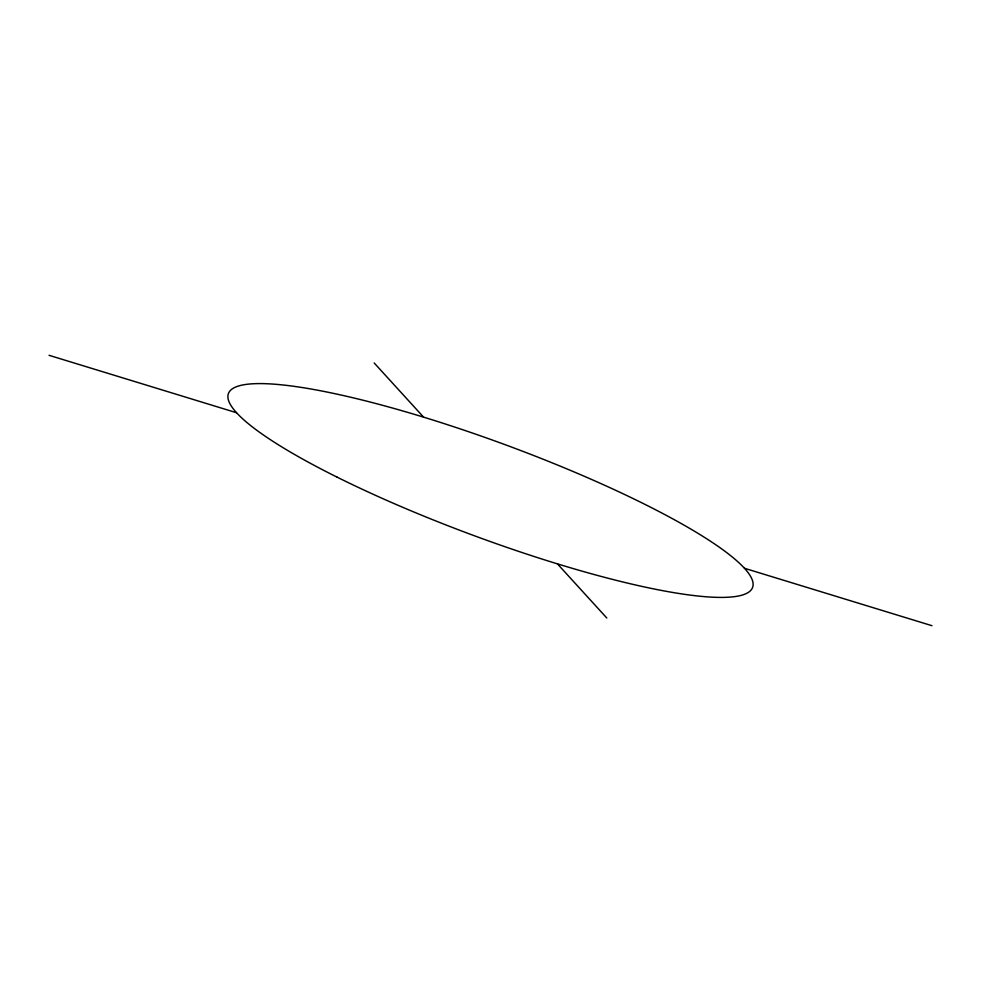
<?xml version="1.0" encoding="UTF-8"?>
<svg xmlns="http://www.w3.org/2000/svg" width="981" height="981" viewBox="0 0 981 981"><rect width="100%" height="100%" fill="white"/><g stroke="black" fill="none" stroke-linecap="round" stroke-linejoin="round"><path stroke-width="1.47" d="M49.05 355.306L236.544 412.731M744.456 568.269L931.95 625.694M374.19 362.982L423.584 417.146M557.416 563.854L606.81 618.018M337.268 477.232A279.45 48.044 20.3 0 0 751.826 589.005A279.45 48.044 20.3 0 0 382.406 405.263A279.45 48.044 20.3 0 0 337.268 477.232"/></g></svg>
